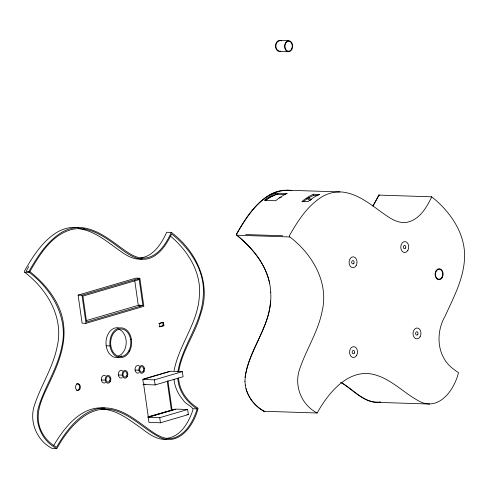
<?xml version="1.0" encoding="UTF-8"?>
<svg xmlns="http://www.w3.org/2000/svg" width="489" height="489" viewBox="0 0 489 489"><rect width="100%" height="100%" fill="white"/><g stroke="black" fill="none" stroke-linecap="round" stroke-linejoin="round"><path stroke-width="0.73" d="M244.965 381.444C245.918 352.703 269.268 329.959 270.503 300.973M270.686 292.092C273.1 323.278 249.677 347.887 245.026 377.398M177.831 371.988C182.061 345.478 201.878 323.632 203.21 296.248C205.655 271.45 190.313 248.675 171.584 233.925C167.104 243.29 161.162 253.088 151.37 257.617C137.415 263.73 124.793 251.425 114.249 244.011C102.354 235.276 87.91 226.034 72.464 229.31C51.846 234.372 39.725 254.524 29.878 271.603L26.015 271.474L28.784 266.572M178.717 371.713C181.731 351.218 195.184 334.164 200.533 314.323C211.761 283.608 196.419 251.12 171.327 232.409L166.712 232.263C161.559 243.339 153.901 256.059 140.704 257.947M174.084 370.735C178.895 344.757 197.947 323.101 199.347 296.126C201.657 272.63 187.953 250.668 170.472 236.144M173.986 379.305C174.726 387.086 178.198 394.482 183.387 400.289C184.744 403.89 193.87 406.799 192.941 409.99C188.742 422.325 180.747 436.873 166.401 438.401M177.764 378.413C178.277 386.047 181.395 393.407 186.278 399.269C188.583 402.074 191.248 404.574 194.145 406.762C194.701 407.844 197.513 408.003 197.006 409.427C193.271 420.937 186.645 433.37 174.634 437.747C164.2 441.029 154.646 433.572 146.706 427.814C135.942 419.984 124.958 411.28 111.596 408.59C86.272 403.663 67.488 428.052 56.565 447.276C48.264 442.637 41.632 434.727 39.236 425.442C34.994 409.152 44.591 393.786 50.96 379.488C58.943 362.483 65.96 343.804 63.576 324.696C61.094 302.991 46.412 284.824 29.878 271.603M171.327 232.409C166.174 243.491 158.522 256.212 145.325 258.1C135.673 258.932 127.641 252.33 120.221 247.122C108.937 238.87 97.25 229.781 82.996 227.764A60.269 44.004 -88.1 0 0 61.217 232.648C46.858 241.762 37.5 256.493 29.23 270.955A1.106 0.807 -88.1 0 0 29.456 272.556C51.962 289.616 68.747 318.064 61.724 346.952C57.659 367.771 45.471 385.625 39.01 405.601C33.564 421.921 41.522 440.895 56.816 448.596C68.277 427.826 89.64 401.842 116.468 410.974C133.35 416.475 145.429 430.424 161.181 437.991C180.252 445.393 194.243 424.281 198.124 408.242A70.135 51.211 -88.1 0 1 193.094 404.66C184.989 398.144 179.102 388.474 178.577 377.936M378.889 195.349L373.015 206.132M431.701 196.81C426.549 207.886 418.89 220.606 405.693 222.495C396.041 223.332 388.009 216.725 380.589 211.523C369.305 203.265 357.618 194.182 343.37 192.159A60.269 44.004 -88.1 0 0 321.585 197.049C307.226 206.156 297.874 220.887 289.604 235.35A1.106 0.807 -88.1 0 0 289.824 236.951C312.337 254.011 329.115 282.459 322.092 311.352C318.033 332.172 305.839 350.02 299.378 369.996C293.938 386.322 301.89 405.289 317.184 412.997C328.645 392.221 350.008 366.237 376.836 375.375C393.718 380.87 405.797 394.819 421.555 402.392C440.62 409.788 454.617 388.676 458.499 372.636A70.135 51.211 -88.1 0 1 453.468 369.054C436.811 356.939 435.283 333.003 445.173 316.022C453.095 298.59 462.411 281.199 464.293 261.823C467.166 235.875 451.219 212.305 431.701 196.81L378.853 195.087L372.979 205.869M53.717 445.448C64.377 427.459 81.449 405.308 105.147 408.058M265.796 199.977L266.896 199.206M268.003 198.473L269.653 197.464M271.847 196.26L275.845 194.225L285.662 194.543M309.341 197.477L313.535 195.356L318.064 195.502M270.185 197.159L278.162 193.821M281.316 197.348L279.268 197.935L275.655 200.747L264.335 200.374A68.808 50.239 -88.1 0 1 275.68 193.094M78.112 295.118L135.979 278.107L139.842 278.235L143.839 306.322L85.978 323.327L82.109 323.205L78.112 295.118L81.981 295.24L139.842 278.235M139.206 279.549L82.922 296.089L86.614 322.013L142.892 305.472L139.206 279.549L137.886 279.506M86.382 320.576L138.277 305.325L142.892 305.472M159.377 323.363L162.024 322.587M158.717 323.559L163.436 322.416L163.901 325.656L159.182 326.799M159.842 326.603L163.901 325.656M143.509 379.018L169.273 371.444M142.837 379.464L170.74 371.261L182.354 371.64L183.082 376.726L155.172 384.922L143.558 384.55L142.837 379.464L154.451 379.843L182.354 371.64M143.558 384.55L144.988 384.128M142.941 384.605L145.135 384.201M148.271 416.799L172.085 410.045L167.904 380.656M148.185 417.086L175.374 409.097M148.222 417.319L176.132 409.122L187.635 409.495L188.357 414.58L160.453 422.783L148.949 422.404L148.222 417.319L159.726 417.698L187.635 409.495M142.287 258.981C130.966 260.466 121.804 251.945 113.203 245.949C102.714 238.302 91.51 230.001 78.197 228.644M340.845 382.257C353.474 389.397 364.605 404.11 380.564 401.952M380.601 402.215C364.641 404.379 353.51 389.66 340.882 382.52M166.193 439.354C154.39 440.088 145.343 430.711 136.217 424.629C125.789 417.19 114.304 409.25 101.009 409.061M279.641 40.404L288.699 40.697M279.457 51.455L288.516 51.748M287.031 190.203L339.873 191.926M319.421 194.463L313.382 194.267L313.535 195.356M287.043 193.51L275.692 193.137L275.875 194.225M302.013 201.431L308.052 201.633A68.503 50.012 -88.1 0 1 319.409 194.426M245.704 234.549L282.697 235.753M291.884 190.728L290.521 190.435A60.269 44.004 -88.1 0 0 268.742 195.325C254.378 204.439 245.026 219.17 236.755 233.626A1.106 0.807 -88.1 0 0 236.976 235.227L289.824 236.951M78.381 227.611A60.269 44.004 -88.1 0 0 56.602 232.501C42.237 241.609 32.885 256.34 24.615 270.802A1.106 0.807 -88.1 0 0 24.835 272.404L29.456 272.556M163.436 322.416L162.684 322.392L163.143 325.631M130.96 339.604L131.443 339.623M106.18 345.784L110.043 345.912M144.01 368.578L144.493 368.596M135.08 370.1L138.943 370.222M127.299 373.486L127.782 373.504M118.375 375.008L122.238 375.136M110.318 378.48L110.801 378.492M101.388 380.002L105.257 380.124M376.854 402.331L429.703 404.055M193.289 408.731L197.153 408.859M317.184 412.997L264.341 411.273C255.509 406.567 248.559 398.235 245.998 388.51M186.92 414.531L188.357 414.58M147.55 417.013L148.308 417.038L143.693 384.629M56.816 448.596L52.195 448.45C36.901 440.742 28.949 421.775 34.395 405.448C40.85 385.473 53.044 367.624 57.103 346.805C64.126 317.911 47.347 289.464 24.835 272.404M83.142 228.626L84.505 228.913M306.847 198.485L310.491 200.557M264.378 411.536C254.402 406.237 246.841 396.255 245.282 384.971M308.357 197.868L311.444 199.671M236.976 235.227C254.469 249.366 269.739 269.036 270.723 292.355M269.61 283.272C265.564 263.724 252.043 247.88 237.012 235.496A1.106 0.807 -88.1 0 1 236.792 233.895C245.062 219.433 254.421 204.702 268.779 195.588A60.269 44.004 -88.1 0 1 290.558 190.698M159.475 323.584L159.934 326.823M167.256 381.383L171.333 410.02M154.451 379.843L155.172 384.922M159.726 417.698L160.453 422.783M139.768 304.72L139.976 306.2M134.689 280.136L138.277 305.325M81.981 295.24L85.978 323.327M244.928 381.182L245.319 385.234M265.399 200.783A70.984 51.828 -88.1 0 1 271.841 196.248M279.305 197.947A65.911 48.124 -88.1 0 1 287.043 193.497M303.052 201.865A70.801 51.693 -88.1 0 1 309.341 197.464M302.031 201.468A68.503 50.012 -88.1 0 1 313.37 194.231M378.327 195.563A1.106 0.807 -88.1 0 1 379.458 195.135M264.855 411.359A1.106 0.807 -88.1 0 1 263.901 411.714M280.869 51.107A5.526 4.034 -88.1 0 1 275.515 45.721A5.526 4.034 -88.1 0 1 281.309 40.905M279.207 50.917A5 3.649 -88.1 0 1 275.894 45.917A5 3.649 -88.1 0 1 279.372 40.942M138.888 372.85A3.869 2.824 -88.1 0 1 135.043 368.938A3.869 2.824 -88.1 0 1 139.438 366.035M122.183 377.765A3.869 2.824 -88.1 0 1 118.338 373.853A3.869 2.824 -88.1 0 1 122.727 370.943M105.447 382.594A3.869 2.824 -88.1 0 1 101.339 379.226A3.869 2.824 -88.1 0 1 105.496 375.735M118.955 357.227A14.921 10.892 -88.1 0 1 105.979 342.997A14.921 10.892 -88.1 0 1 118.888 327.923M121.816 355.796A14.921 10.892 -88.1 0 1 120.869 356.408M118.968 329.286A13.82 10.086 -88.1 0 1 126.205 342.978A13.82 10.086 -88.1 0 1 118.045 356.12M76.504 383.902A3.319 2.421 -88.1 0 1 79.603 387.007A3.319 2.421 -88.1 0 1 76.498 390.271M356.181 265.527A5.452 3.979 -88.1 0 0 353.614 256.847A5.452 3.979 -88.1 0 0 349.36 264.39A5.452 3.979 -88.1 0 0 356.181 265.527M353.877 263.174A1.656 1.21 -88.1 0 0 352.991 260.594A1.656 1.21 -88.1 0 0 351.787 262.984A1.656 1.21 -88.1 0 0 353.877 263.174M291.896 49.328A5.526 4.034 -88.1 0 0 288.987 40.709A5.526 4.034 -88.1 0 0 284.934 48.631A5.526 4.034 -88.1 0 0 291.896 49.328M291.585 49.034A5 3.649 -88.1 0 0 288.95 41.235A5 3.649 -88.1 0 0 285.283 48.399A5 3.649 -88.1 0 0 291.585 49.034M442.392 277.336A5.526 4.034 -88.1 0 0 439.483 268.724A5.526 4.034 -88.1 0 0 435.43 276.64A5.526 4.034 -88.1 0 0 442.392 277.336M442.08 277.043A5 3.649 -88.1 0 0 439.446 269.25A5 3.649 -88.1 0 0 435.778 276.407A5 3.649 -88.1 0 0 442.08 277.043M356.677 355.362A5.452 3.979 -88.1 0 0 354.103 346.677A5.452 3.979 -88.1 0 0 349.849 354.225A5.452 3.979 -88.1 0 0 356.677 355.362M354.366 353.003A1.656 1.21 -88.1 0 0 353.48 350.43A1.656 1.21 -88.1 0 0 352.276 352.813A1.656 1.21 -88.1 0 0 354.366 353.003M420.124 336.713A5.452 3.979 -88.1 0 0 417.557 328.033A5.452 3.979 -88.1 0 0 413.297 335.576A5.452 3.979 -88.1 0 0 420.124 336.713M417.814 334.36A1.656 1.21 -88.1 0 0 416.928 331.78A1.656 1.21 -88.1 0 0 415.723 334.17A1.656 1.21 -88.1 0 0 417.814 334.36M407.893 250.325A5.452 3.979 -88.1 0 0 405.32 241.639A5.452 3.979 -88.1 0 0 401.066 249.188A5.452 3.979 -88.1 0 0 407.893 250.325M405.583 247.972A1.656 1.21 -88.1 0 0 404.696 245.392A1.656 1.21 -88.1 0 0 403.492 247.776A1.656 1.21 -88.1 0 0 405.583 247.972M129.671 351.065A14.921 10.892 -88.1 0 0 121.694 327.881A14.921 10.892 -88.1 0 0 110.862 349.354A14.921 10.892 -88.1 0 0 129.671 351.065M144.035 371.561A3.869 2.824 -88.1 0 0 141.963 365.552A3.869 2.824 -88.1 0 0 139.157 371.114A3.869 2.824 -88.1 0 0 144.035 371.561M127.323 376.469A3.869 2.824 -88.1 0 0 125.257 370.46A3.869 2.824 -88.1 0 0 122.452 376.029A3.869 2.824 -88.1 0 0 127.323 376.469M110.343 381.463A3.869 2.824 -88.1 0 0 108.277 375.448A3.869 2.824 -88.1 0 0 105.465 381.017A3.869 2.824 -88.1 0 0 110.343 381.463M129.01 350.454A13.82 10.086 -88.1 0 0 121.62 328.981A13.82 10.086 -88.1 0 0 111.596 348.865A13.82 10.086 -88.1 0 0 129.01 350.454M143.375 370.943A2.763 2.017 -88.1 0 0 141.896 366.652A2.763 2.017 -88.1 0 0 139.891 370.625A2.763 2.017 -88.1 0 0 143.375 370.943M126.663 375.858A2.763 2.017 -88.1 0 0 125.184 371.561A2.763 2.017 -88.1 0 0 123.179 375.54A2.763 2.017 -88.1 0 0 126.663 375.858M109.683 380.845A2.763 2.017 -88.1 0 0 108.203 376.554A2.763 2.017 -88.1 0 0 106.199 380.528A2.763 2.017 -88.1 0 0 109.683 380.845M79.921 388.938A3.319 2.421 -88.1 0 0 78.148 383.786A3.319 2.421 -88.1 0 0 75.74 388.559A3.319 2.421 -88.1 0 0 79.921 388.938"/></g></svg>
